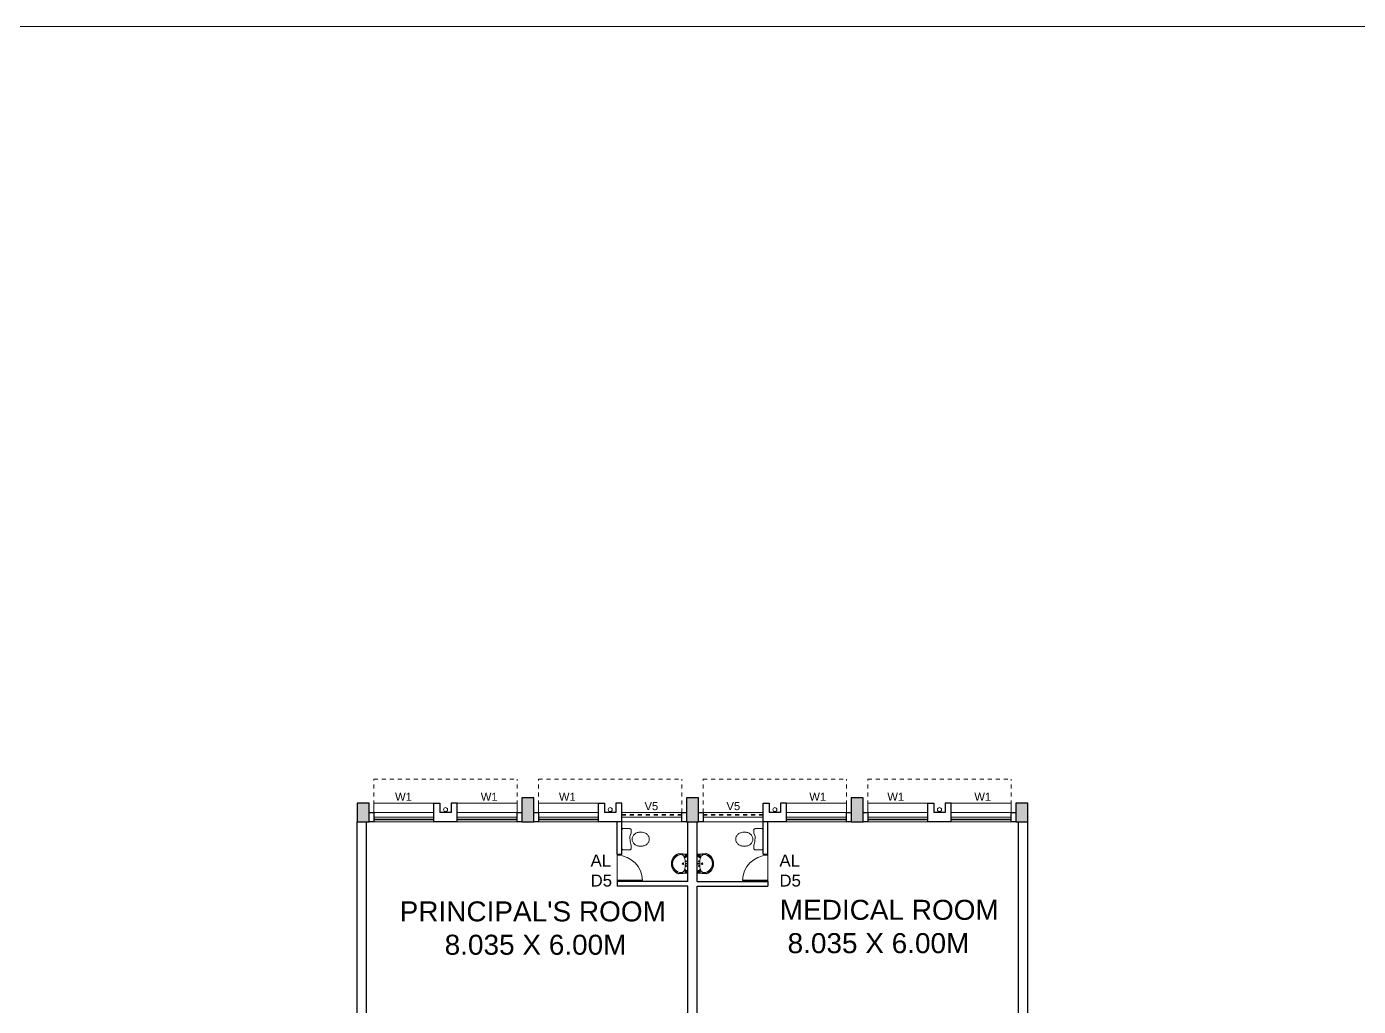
# Model space of a CAD drawing. Header units: millimetres. Extents: x 1898 to 3725, y 783 to 1532.
# Drawn here: x 3095.41 to 3128.7, y 1106.53 to 1131.03 of the extents above; entities that cross this region are included whole.
import ezdxf

# ---------------------------------------------------------------- set-up
doc = ezdxf.new("R2010")
doc.units = ezdxf.units.MM
for name, pattern in [('CENTER2', [1.125, 0.75, -0.125, 0.125, -0.125]), ('DASHED', [0.75, 0.5, -0.25]), ('DASHED2', [0.375, 0.25, -0.125])]:
    doc.linetypes.add(name, pattern=pattern)
doc.layers.get('0').update_dxf_attribs({"lineweight": 20})
doc.layers.get('Defpoints').update_dxf_attribs({"lineweight": 15})
for name, color, linetype, lineweight in [('CLL LEV.', 15, 'Continuous', 18), ('COL HATCH', 253, 'Continuous', 13), ('Column', 251, 'Continuous', 30), ('Door', 54, 'Continuous', 18), ('Fixture', 44, 'Continuous', 13), ('PROJ.', 30, 'DASHED2', 15), ('TEXT', 7, 'Continuous', 15), ('TEXT 1', 3, 'Continuous', 20), ('Text-2', 180, 'Continuous', 25), ('Ventilator', 4, 'DASHED', 18), ('Wall', 7, 'Continuous', 30), ('Window', 150, 'Continuous', 15), ('Window-Wall', 7, 'Continuous', 18)]:
    doc.layers.add(name, color=color, linetype=linetype, lineweight=lineweight)
doc.styles.add('L120', font='arial.ttf', dxfattribs={"height": 0.6})

# ---------------------------------------------------------------- blocks, each defined once
blk = doc.blocks.new('SHAFT')
at = {"layer": 'Fixture'}
blk.add_circle((0.327, -0.302), 0.05, dxfattribs=at)
at = {"layer": 'Wall'}
for p, q in [((0.035, 0), (0.62, 0)), ((0.035, 0), (0.035, -0.46)), ((0.185, -0.46), (0.185, -0.23)), ((0.185, -0.23), (0.47, -0.23)), ((0.47, -0.46), (0.47, -0.23)), ((0.62, 0), (0.62, -0.46)), ((0.035, -0.46), (0.185, -0.46)), ((0.62, -0.46), (0.47, -0.46))]:
    blk.add_line(p, q, dxfattribs=at)
blk = doc.blocks.new('WINDOW 1')
at = {"layer": 'CLL LEV.'}
for p, q in [((-0.23, 0), (-0.46, 0)), ((-0.46, 0), (-0.46, -1.5)), ((-0.46, -1.5), (-0.23, -1.5))]:
    blk.add_line(p, q, dxfattribs=at)
at = {"layer": 'Window'}
for p, q in [((-0.065, 0), (-0.065, -1.5)), ((-0.05, -1.5), (-0.05, 0))]:
    blk.add_line(p, q, dxfattribs=at)
at = {"layer": 'Window-Wall'}
for p, q in [((0, 0), (-0.23, 0)), ((-0.23, 0), (-0.23, -1.5)), ((-0.115, 0), (-0.115, -1.5)), ((0, -1.5), (0, 0)), ((-0.23, -1.5), (0, -1.5))]:
    blk.add_line(p, q, dxfattribs=at)
blk = doc.blocks.new('RSA BASIN 9')
for points in [[(-0.1, -16.2, 0.340881), (10, -9, 0.074195), (10.1, -8.9), (9.5, 0), (-9.5, 0), (-10, -8.8, 0.082611), (-10, -9.2, 0.330812), (-0.1, -16.2)], [(0, -15, 0.391482), (8.9, -6.7, 0.252869), (6.5, -3.5, 0.087242), (0, -2.5, 0.079484), (-6.5, -3.5, 0.2542), (-8.8, -6.7, 0.39026), (0, -15)], [(-8.6, -2, -0.907437), (-8.4, -1.8), (-7.5, -2.6, -0.907437), (-7.6, -2.7)], [(-8.2, -1.6, -0.907437), (-8.1, -1.5), (-7.1, -2.3, -0.907437), (-7.3, -2.4)], [(-7.8, -1.3, -0.907437), (-7.7, -1.2), (-6.8, -1.9, -0.907437), (-6.9, -2.1)], [(7.8, -1.3, 0.907437), (7.7, -1.2), (6.8, -1.9, 0.907437), (6.9, -2.1)], [(8.2, -1.6, 0.907437), (8.1, -1.5), (7.1, -2.3, 0.907437), (7.3, -2.4)], [(8.6, -2, 0.907437), (8.4, -1.8), (7.5, -2.6, 0.907437), (7.6, -2.7)]]:
    blk.add_lwpolyline(points, format="xyb", close=True)
for points in [[(-5.9, -3.3), (-6.2, -3, -0.183787), (-6.2, -2.7, 0.126662), (-6.2, -2.4), (-6.6, -1.4, 0.35453), (-7.1, -1), (-8.7, -1, 0.414214), (-9.1, -1.4), (-9.6, -9.1, 0.329849), (-0.1, -15.8, 0.338736), (9.6, -8.9, 0.075632), (9.7, -8.8), (9.1, -1.4, 0.414214), (8.7, -1), (7.1, -1, 0.35453), (6.6, -1.4), (6.2, -2.4, 0.126662), (6.2, -2.7, -0.183787), (6.2, -3), (5.9, -3.3)], [(-6.2, -3.4), (-6.2, -3.3, 0.220542), (-6.5, -3.1), (-8.7, -2.8, -0.361119), (-9.2, -2.3)], [(6.2, -3.4), (6.2, -3.3, -0.220542), (6.5, -3.1), (8.7, -2.8, 0.358803), (9.2, -2.3, 0.358803)]]:
    blk.add_lwpolyline(points, format="xyb")
for centre, radius in [((-2.3, -1.6), 0.399), ((0, -4.8), 0.771), ((0, -4.8), 0.602), ((0, -1.2), 0.399), ((2.3, -1.5), 0.399)]:
    blk.add_circle(centre, radius)
blk = doc.blocks.new('ENGLISH SHEET')
at = {"layer": 'Fixture'}
for p, q in [((4663.798, 251.204), (4663.773, 251.179)), ((4663.773, 251.179), (4663.773, 250.696)), ((4663.976, 251.204), (4663.798, 251.204)), ((4664.002, 251.179), (4663.976, 251.204)), ((4663.976, 251.001), (4664.002, 251.09)), ((4663.976, 250.874), (4663.976, 251.001)), ((4663.976, 251.001), (4663.976, 250.874)), ((4664.002, 251.09), (4664.002, 251.179)), ((4663.773, 250.696), (4663.798, 250.67)), ((4663.798, 250.67), (4663.976, 250.67)), ((4664.002, 250.785), (4663.976, 250.874)), ((4663.976, 250.67), (4664.002, 250.696)), ((4664.002, 250.696), (4664.002, 250.785))]:
    blk.add_line(p, q, dxfattribs=at)
blk.add_lwpolyline([(4664.459, 250.937, 0.117036), (4664.443, 251.003, 0.104338), (4664.396, 251.063, 0.09029), (4664.321, 251.105, 0.09898), (4664.243, 251.115, 0.08237), (4664.159, 251.101, 0.09029), (4664.09, 251.063, 0.104338), (4664.043, 251.003, 0.117036), (4664.027, 250.937, 0.117036), (4664.043, 250.871, 0.104338), (4664.09, 250.811, 0.09029), (4664.159, 250.773, 0.08237), (4664.243, 250.759, 0.08237), (4664.327, 250.773, 0.09029), (4664.396, 250.811, 0.104338), (4664.443, 250.871, 0.117036)], format="xyb", close=True, dxfattribs=at)
blk = doc.blocks.new('RH 1200')
for p, q in [((21, 0), (21, 43.3)), ((21.7, 0), (21.7, 43.3)), ((-21.7, 0), (21.7, 0)), ((21.7, 0), (21, 0))]:
    blk.add_line(p, q)
at = {"extrusion": (0, 0, -1)}
blk.add_ellipse((21.7, 0), major_axis=(-30.6, 30.6), ratio=1, start_param=5.497787, end_param=7.068583, dxfattribs=at)
blk = doc.blocks.new('GHH')
at = {"layer": 'Door', "ltscale": 20}
blk.add_line((3289.697, -299.103), (3289.697, -299.853), dxfattribs=at)
at = {"layer": 'Door', "ltscale": 20, "xscale": 0.015874999996413, "yscale": 0.015874999996413, "zscale": 0.015874999996413, "rotation": 270}
blk.add_blockref('RH 1200', (3289.697, -299.479), dxfattribs=at)
blk = doc.blocks.new('VENTILATOR')
at = {"layer": 'Ventilator', "ltscale": 0.02}
for p, q in [((-0.18, -1.5), (-0.18, 0)), ((-0.165, 0), (-0.165, -1.5))]:
    blk.add_line(p, q, dxfattribs=at)
at = {"layer": 'Window-Wall'}
for p, q in [((-0.23, 0), (0, 0)), ((-0.23, -1.5), (-0.23, 0)), ((-0.115, 0), (-0.115, -1.5)), ((0, 0), (0, -1.5)), ((-0.23, -1.5), (0, -1.5))]:
    blk.add_line(p, q, dxfattribs=at)
blk = doc.blocks.new('CU')
at = {"layer": 'COL HATCH', "linetype": 'CENTER2'}
h = blk.add_hatch(color=256, dxfattribs=at)
h.dxf.hatch_style = 1
h.paths.add_polyline_path([(0, 0.035), (0, -0.265), (0.46, -0.265), (0.46, 0.035)])
at = {"layer": 'Column', "linetype": 'CENTER2'}
blk.add_lwpolyline([(0, 0.035), (0, -0.265), (0.46, -0.265), (0.46, 0.035), (0, 0.035)], dxfattribs=at)
blk = doc.blocks.new('C2')
at = {"layer": 'COL HATCH'}
h = blk.add_hatch(color=256, dxfattribs=at)
h.dxf.hatch_style = 1
h.paths.add_polyline_path([(0.3, 0), (0, 0), (0, -0.6), (0.3, -0.6)])
at = {"layer": 'Column'}
for p, q in [((0, 0), (0, -0.6)), ((0.3, 0), (0, 0)), ((0.3, -0.6), (0.3, 0)), ((0, -0.6), (0.3, -0.6))]:
    blk.add_line(p, q, dxfattribs=at)

msp = doc.modelspace()

# ---------------------------------------------------------------- linework, layer by layer
at = {"layer": 'Defpoints', "linetype": 'Continuous'}
msp.add_lwpolyline([(3028.2475, 1131.0291), (3181.3992, 1131.0291), (3181.3992, 1006.7848), (3028.2475, 1006.7848)], close=True, dxfattribs=at)
at = {"layer": 'PROJ.', "ltscale": 0.05}
for p, q in [((3104.09, 1112.2075), (3107.675, 1112.2075)), ((3104.09, 1111.3775), (3104.09, 1112.2075)), ((3107.675, 1111.3775), (3107.675, 1112.2075)), ((3108.205, 1112.2075), (3111.79, 1112.2075)), ((3108.205, 1111.3774), (3108.205, 1112.2075)), ((3111.79, 1111.3774), (3111.79, 1112.2075)), ((3112.32, 1112.2075), (3115.905, 1112.2075)), ((3112.32, 1111.3774), (3112.32, 1112.2075)), ((3115.905, 1111.3774), (3115.905, 1112.2075)), ((3116.435, 1112.2075), (3120.02, 1112.2075)), ((3116.435, 1111.3774), (3116.435, 1112.2075)), ((3120.02, 1111.3774), (3120.02, 1112.2075))]:
    msp.add_line(p, q, dxfattribs=at)
at = {"layer": 'Wall'}
for p, q in [((3103.675, 1105.4474), (3103.675, 1111.1474)), ((3103.905, 1105.4474), (3103.905, 1111.1474)), ((3110.175, 1110.3324), (3110.175, 1111.1474)), ((3110.29, 1110.3324), (3110.29, 1111.1474)), ((3111.94, 1109.6474), (3111.94, 1111.1474)), ((3112.17, 1109.6474), (3112.17, 1111.1474)), ((3113.82, 1110.3324), (3113.82, 1111.1474)), ((3113.935, 1110.3324), (3113.935, 1111.1474)), ((3120.205, 1105.4474), (3120.205, 1111.1474)), ((3120.435, 1105.4474), (3120.435, 1111.1474)), ((3110.175, 1110.3324), (3110.29, 1110.3324)), ((3113.82, 1110.3324), (3113.935, 1110.3324)), ((3110.29, 1109.6474), (3110.175, 1109.6474)), ((3110.175, 1109.6474), (3110.175, 1109.5324)), ((3111.94, 1109.6474), (3110.29, 1109.6474)), ((3112.17, 1109.6474), (3113.935, 1109.6474)), ((3113.935, 1109.6474), (3113.935, 1109.5324)), ((3111.94, 1109.5324), (3110.175, 1109.5324)), ((3111.94, 1105.4474), (3111.94, 1109.5324)), ((3111.94, 1105.4474), (3111.94, 1109.5324)), ((3112.17, 1105.4474), (3112.17, 1109.5324)), ((3112.17, 1105.4474), (3112.17, 1109.5324)), ((3112.17, 1109.5324), (3113.935, 1109.5324))]:
    msp.add_line(p, q, dxfattribs=at)
for points in [[(3104.09, 1111.3775), (3104.09, 1111.1475), (3103.975, 1111.1475), (3103.975, 1111.3775), (3104.09, 1111.3775)], [(3104.09, 1111.3774), (3104.09, 1111.1474), (3103.975, 1111.1474), (3103.975, 1111.3774), (3104.09, 1111.3774)], [(3107.79, 1111.3774), (3107.79, 1111.1474), (3107.675, 1111.1474), (3107.675, 1111.3774), (3107.79, 1111.3774)], [(3108.205, 1111.3774), (3108.205, 1111.1474), (3108.09, 1111.1474), (3108.09, 1111.3774), (3108.205, 1111.3774)], [(3111.905, 1111.3774), (3111.905, 1111.1474), (3111.79, 1111.1474), (3111.79, 1111.3774), (3111.905, 1111.3774)], [(3112.32, 1111.3775), (3112.32, 1111.1475), (3112.205, 1111.1475), (3112.205, 1111.3775), (3112.32, 1111.3775)], [(3112.32, 1111.3774), (3112.32, 1111.1474), (3112.205, 1111.1474), (3112.205, 1111.3774), (3112.32, 1111.3774)], [(3116.02, 1111.3774), (3116.02, 1111.1474), (3115.905, 1111.1474), (3115.905, 1111.3774), (3116.02, 1111.3774)], [(3116.435, 1111.3774), (3116.435, 1111.1474), (3116.32, 1111.1474), (3116.32, 1111.3774), (3116.435, 1111.3774)], [(3120.135, 1111.3774), (3120.135, 1111.1474), (3120.02, 1111.1474), (3120.02, 1111.3774), (3120.135, 1111.3774)]]:
    msp.add_lwpolyline(points, dxfattribs=at)

# ---------------------------------------------------------------- block references
at = {"layer": 'Column', "color": 5}
for p in [(3107.79, 1111.7474), (3111.905, 1111.7474), (3116.02, 1111.7474)]:
    msp.add_blockref('C2', p, dxfattribs=at)
at = {"layer": 'Column', "linetype": 'CENTER2', "rotation": 270}
for p in [(3103.94, 1111.6074), (3120.4, 1111.6074)]:
    msp.add_blockref('CU', p, dxfattribs=at)
at = {"layer": 'Door', "xscale": 0.9133333334903, "yscale": 0.9133333334903, "zscale": 0.9133333334903}
msp.add_blockref('GHH', (105.5853, 1383.5134), dxfattribs=at)
at = {"layer": 'Door', "xscale": -0.9133333334896179, "yscale": 0.9133333334905558, "zscale": 0.9133333334905626, "rotation": 359.9999999999519}
msp.add_blockref('GHH', (6118.5247, 1383.5134), dxfattribs=at)
at = {"layer": 'Fixture', "extrusion": (0, 0, -1), "xscale": -1, "zscale": -1, "rotation": 359.9487062662492}
msp.add_blockref('ENGLISH SHEET', (1553.2564, 855.5972), dxfattribs=at)
at = {"layer": 'Fixture', "extrusion": (0, 0, -1), "zscale": -1, "rotation": 0.05129373373768079}
msp.add_blockref('ENGLISH SHEET', (-7777.3665, 855.5972), dxfattribs=at)
at = {"layer": 'Fixture', "ltscale": 10000, "extrusion": (0, 0, -1)}
for p, xscale, yscale, zscale, rotation in [((-3111.94, 1110.0974), 0.02543261667546419, 0.02543261667546419, -0.0254326166754069, 89.95360362267644), ((-3112.1718, 1110.0974), -0.02543261667546419, 0.02543261667528895, -0.02543261667546419, 270.0463963773236)]:
    msp.add_blockref('RSA BASIN 9', p, dxfattribs=dict(at, xscale=xscale, yscale=yscale, zscale=zscale, rotation=rotation))
at = {"layer": 'Wall'}
for name, p, rotation in [('WINDOW 1', (3105.59, 1111.1474), 270), ('SHAFT', (3106.21, 1111.1474), 180), ('WINDOW 1', (3107.675, 1111.1474), 270), ('WINDOW 1', (3109.705, 1111.1474), 270), ('SHAFT', (3110.325, 1111.1474), 180), ('VENTILATOR', (3111.79, 1111.1474), 270), ('VENTILATOR', (3113.82, 1111.1475), 270), ('SHAFT', (3114.44, 1111.1474), 180), ('WINDOW 1', (3115.905, 1111.1474), 270), ('WINDOW 1', (3117.935, 1111.1474), 270), ('SHAFT', (3118.555, 1111.1474), 180), ('WINDOW 1', (3120.02, 1111.1474), 270)]:
    msp.add_blockref(name, p, dxfattribs=dict(at, rotation=rotation))

# ---------------------------------------------------------------- texts
at = {"layer": 'TEXT', "lineweight": 30, "char_height": 0.5, "attachment_point": 1, "style": 'L120'}
for s, insert, width in [("\\pi0.057043;PRINCIPAL'S ROOM\\P\\pi0.98832; 8.035 X 6.00M", (3104.679, 1109.1537), 6.661152), ('{\\fArial|b0|i0|c0|p34;MEDICAL ROOM\\P 8.035 X 6.00M}', (3114.2374, 1109.1934), 5.381016)]:
    msp.add_mtext(s, dxfattribs=dict(at, insert=insert, width=width))
at = {"layer": 'TEXT 1', "char_height": 0.2, "width": 0.422223, "attachment_point": 1, "style": 'L120'}
for s, insert in [('{\\fArial|b0|i0|c0|p34;W1}', (3104.6224, 1111.87)), ('{\\fArial|b0|i0|c0|p34;W1}', (3106.7644, 1111.87)), ('{\\fArial|b0|i0|c0|p34;W1}', (3108.717, 1111.87)), ('{\\fArial|b0|i0|c0|p34;V5}', (3110.856, 1111.6362)), ('{\\fArial|b0|i0|c0|p34;V5}', (3112.9046, 1111.6362)), ('{\\fArial|b0|i0|c0|p34;W1}', (3114.9754, 1111.87)), ('{\\fArial|b0|i0|c0|p34;W1}', (3116.9252, 1111.87)), ('{\\fArial|b0|i0|c0|p34;W1}', (3119.0995, 1111.87))]:
    msp.add_mtext(s, dxfattribs=dict(at, insert=insert))
at = {"layer": 'Text-2', "char_height": 0.3, "width": 0.291635, "attachment_point": 1, "style": 'L120'}
for insert in [(3109.5082, 1110.3258), (3114.2283, 1110.3258)]:
    msp.add_mtext('AL D5', dxfattribs=dict(at, insert=insert))

doc.saveas('drawing.dxf')
